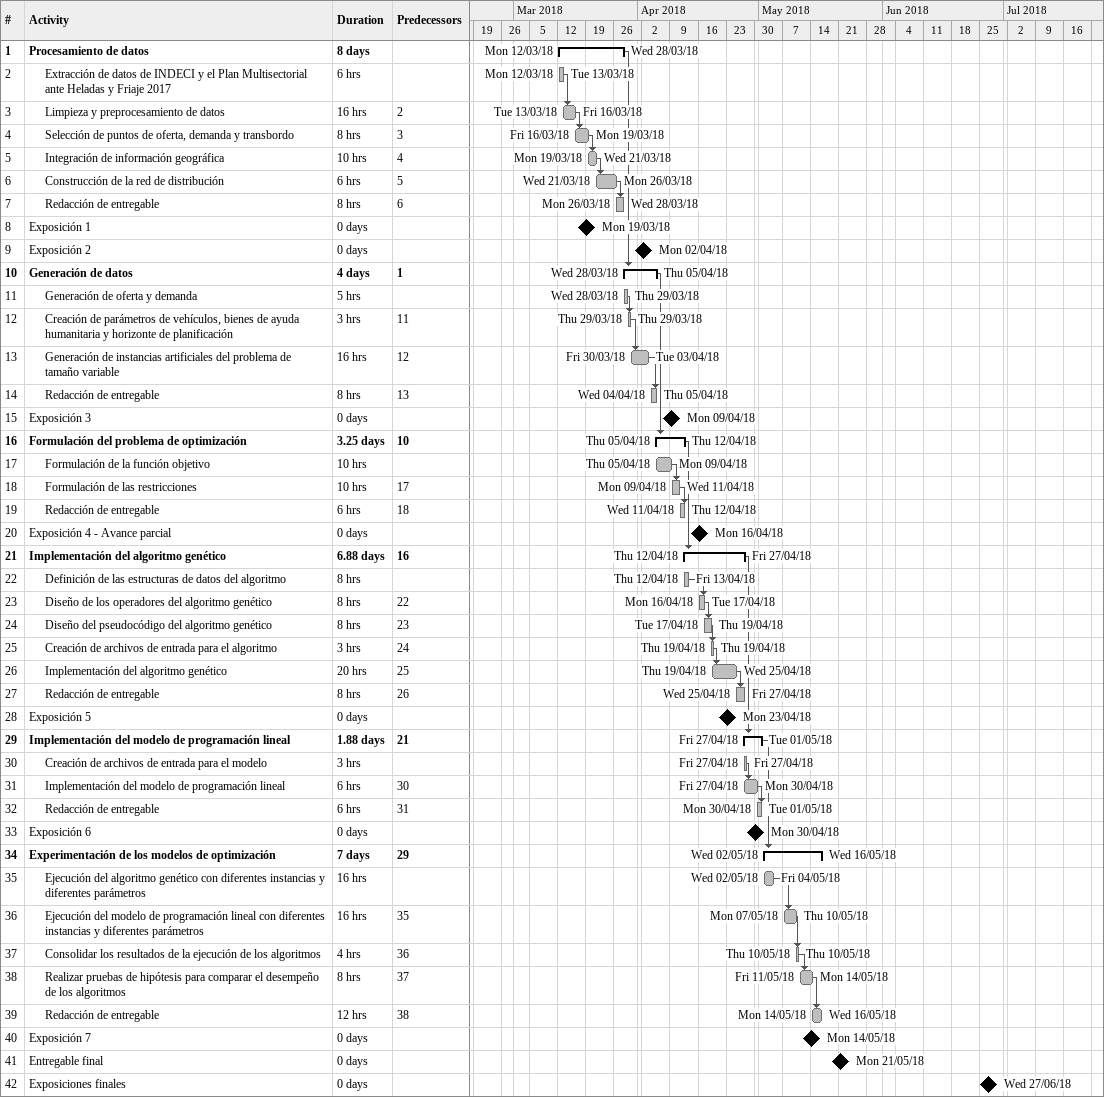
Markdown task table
| ID | Level | Task | Duration | Start | Finish | Predecessors |
|---|---|---|---|---|---|---|
| 1 | 1 | **Procesamiento de datos** | 8d | 2018-03-12 | 2018-03-28 |  |
| 2 | 2 | Extracción de datos de INDECI y el Plan Multisectorial ante Heladas y Friaje 2017 | 6h | 2018-03-12 | 2018-03-13 |  |
| 3 | 2 | Limpieza y preprocesamiento de datos | 16h | 2018-03-13 | 2018-03-16 | 2 |
| 4 | 2 | Selección de puntos de oferta, demanda y transbordo | 8h | 2018-03-16 | 2018-03-19 | 3 |
| 5 | 2 | Integración de información geográfica | 10h | 2018-03-19 | 2018-03-21 | 4 |
| 6 | 2 | Construcción de la red de distribución | 6h | 2018-03-21 | 2018-03-26 | 5 |
| 7 | 2 | Redacción de entregable | 8h | 2018-03-26 | 2018-03-28 | 6 |
| 8 | 1 | Exposición 1 | 0d | 2018-03-19 | 2018-03-19 |  |
| 9 | 1 | Exposición 2 | 0d | 2018-04-02 | 2018-04-02 |  |
| 10 | 1 | **Generación de datos** | 4d | 2018-03-28 | 2018-04-05 | 1 |
| 11 | 2 | Generación de oferta y demanda | 5h | 2018-03-28 | 2018-03-29 |  |
| 12 | 2 | Creación de parámetros de vehículos, bienes de ayuda humanitaria y horizonte de planificación | 3h | 2018-03-29 | 2018-03-29 | 11 |
| 13 | 2 | Generación de instancias artificiales del problema de tamaño variable | 16h | 2018-03-30 | 2018-04-03 | 12 |
| 14 | 2 | Redacción de entregable | 8h | 2018-04-04 | 2018-04-05 | 13 |
| 15 | 1 | Exposición 3 | 0d | 2018-04-09 | 2018-04-09 |  |
| 16 | 1 | **Formulación del problema de optimización** | 3.25d | 2018-04-05 | 2018-04-12 | 10 |
| 17 | 2 | Formulación de la función objetivo | 10h | 2018-04-05 | 2018-04-09 |  |
| 18 | 2 | Formulación de las restricciones | 10h | 2018-04-09 | 2018-04-11 | 17 |
| 19 | 2 | Redacción de entregable | 6h | 2018-04-11 | 2018-04-12 | 18 |
| 20 | 1 | Exposición 4 - Avance parcial | 0d | 2018-04-16 | 2018-04-16 |  |
| 21 | 1 | **Implementación del algoritmo genético** | 6.88d | 2018-04-12 | 2018-04-27 | 16 |
| 22 | 2 | Definición de las estructuras de datos del algoritmo | 8h | 2018-04-12 | 2018-04-13 |  |
| 23 | 2 | Diseño de los operadores del algoritmo genético | 8h | 2018-04-16 | 2018-04-17 | 22 |
| 24 | 2 | Diseño del pseudocódigo del algoritmo genético | 8h | 2018-04-17 | 2018-04-19 | 23 |
| 25 | 2 | Creación de archivos de entrada para el algoritmo | 3h | 2018-04-19 | 2018-04-19 | 24 |
| 26 | 2 | Implementación del algoritmo genético | 20h | 2018-04-19 | 2018-04-25 | 25 |
| 27 | 2 | Redacción de entregable | 8h | 2018-04-25 | 2018-04-27 | 26 |
| 28 | 1 | Exposición 5 | 0d | 2018-04-23 | 2018-04-23 |  |
| 29 | 1 | **Implementación del modelo de programación lineal** | 1.88d | 2018-04-27 | 2018-05-01 | 21 |
| 30 | 2 | Creación de archivos de entrada para el modelo | 3h | 2018-04-27 | 2018-04-27 |  |
| 31 | 2 | Implementación del modelo de programación lineal | 6h | 2018-04-27 | 2018-04-30 | 30 |
| 32 | 2 | Redacción de entregable | 6h | 2018-04-30 | 2018-05-01 | 31 |
| 33 | 1 | Exposición 6 | 0d | 2018-04-30 | 2018-04-30 |  |
| 34 | 1 | **Experimentación de los modelos de optimización** | 7d | 2018-05-02 | 2018-05-16 | 29 |
| 35 | 2 | Ejecución del algoritmo genético con diferentes instancias y diferentes parámetros | 16h | 2018-05-02 | 2018-05-04 |  |
| 36 | 2 | Ejecución del modelo de programación lineal con diferentes instancias y diferentes parámetros | 16h | 2018-05-07 | 2018-05-10 | 35 |
| 37 | 2 | Consolidar los resultados de la ejecución de los algoritmos | 4h | 2018-05-10 | 2018-05-10 | 36 |
| 38 | 2 | Realizar pruebas de hipótesis para comparar el desempeño de los algoritmos | 8h | 2018-05-11 | 2018-05-14 | 37 |
| 39 | 2 | Redacción de entregable | 12h | 2018-05-14 | 2018-05-16 | 38 |
| 40 | 1 | Exposición 7 | 0d | 2018-05-14 | 2018-05-14 |  |
| 41 | 1 | Entregable final | 0d | 2018-05-21 | 2018-05-21 |  |
| 42 | 1 | Exposiciones finales | 0d | 2018-06-27 | 2018-06-27 |  |
